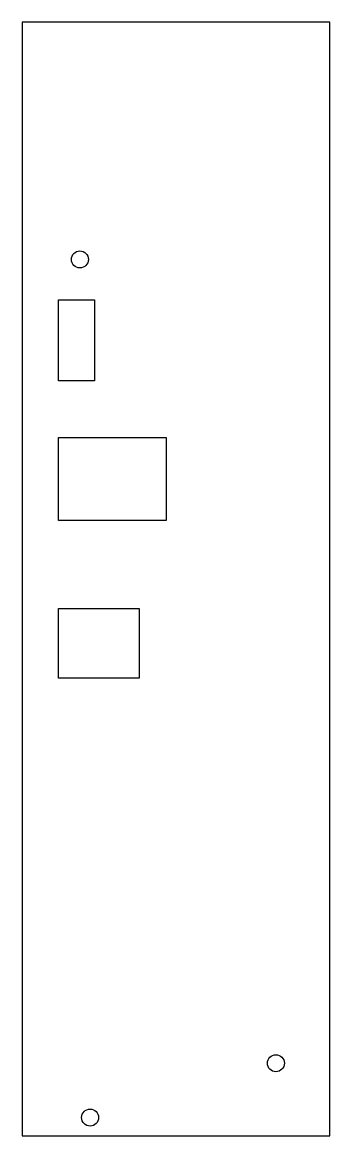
# Model space of a CAD drawing. Header units: millimetres. Extents: x 0 to 57, y 0 to 207.
import ezdxf

# ---------------------------------------------------------------- set-up
doc = ezdxf.new("R2010")
doc.units = ezdxf.units.MM

msp = doc.modelspace()

# ---------------------------------------------------------------- linework, layer by layer
for points in [[(57.12, 206.52), (0, 206.52), (0, 0), (57.12, 0)], [(6.72, 140.04), (6.72, 155.04), (13.44, 155.04), (13.44, 140.04)], [(26.72, 114.085), (6.72, 114.085), (6.72, 129.515), (26.72, 129.515)], [(6.72, 97.765), (21.72, 97.765), (21.72, 84.875), (6.72, 84.875)]]:
    msp.add_lwpolyline(points, close=True)
for centre in [(10.72, 162.54), (47.12, 13.44), (12.6, 3.36)]:
    msp.add_circle(centre, 1.575)

doc.saveas('drawing.dxf')
